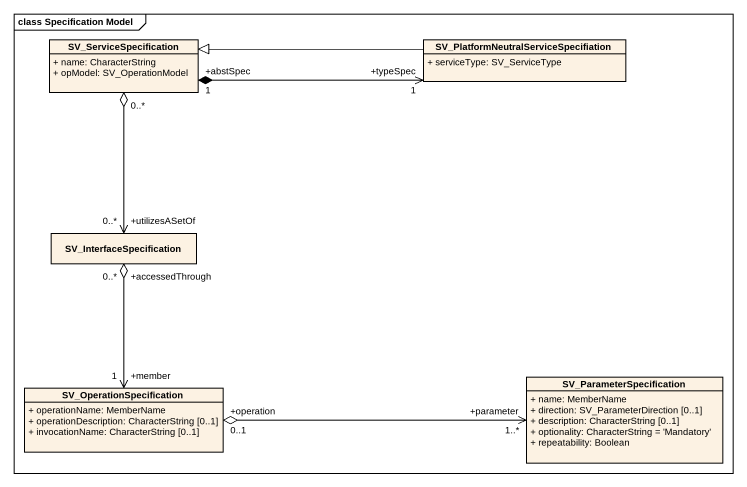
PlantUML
@startuml
mainframe class Specification Model
hide circle
hide empty members
skinparam classAttributeIconSize 0
class SV_ServiceSpecification {
  + name: CharacterString
  + opModel: SV_OperationModel
}
class "SV_PlatformNeutralServiceSpecifiation" as SV_PlatformNeutralServiceSpe {
  + serviceType: SV_ServiceType
}
class SV_InterfaceSpecification
class SV_OperationSpecification {
  + operationName: MemberName
  + operationDescription: CharacterString [0..1]
  + invocationName: CharacterString [0..1]
}
class SV_ParameterSpecification {
  + name: MemberName
  + direction: SV_ParameterDirection [0..1]
  + description: CharacterString [0..1]
  + optionality: CharacterString = 'Mandatory'
  + repeatability: Boolean
}
SV_ServiceSpecification "+abstSpec\n1" *-right-> "+typeSpec\n1" SV_PlatformNeutralServiceSpe
SV_ServiceSpecification "0..*" o--> "+utilizesASetOf\n0..*" SV_InterfaceSpecification
SV_PlatformNeutralServiceSpe -left-|> SV_ServiceSpecification
SV_OperationSpecification "+member\n1" <-up-o "+accessedThrough\n0..*" SV_InterfaceSpecification
SV_OperationSpecification "+operation\n0..1" o-right-> "+parameter\n1..*" SV_ParameterSpecification
@enduml
